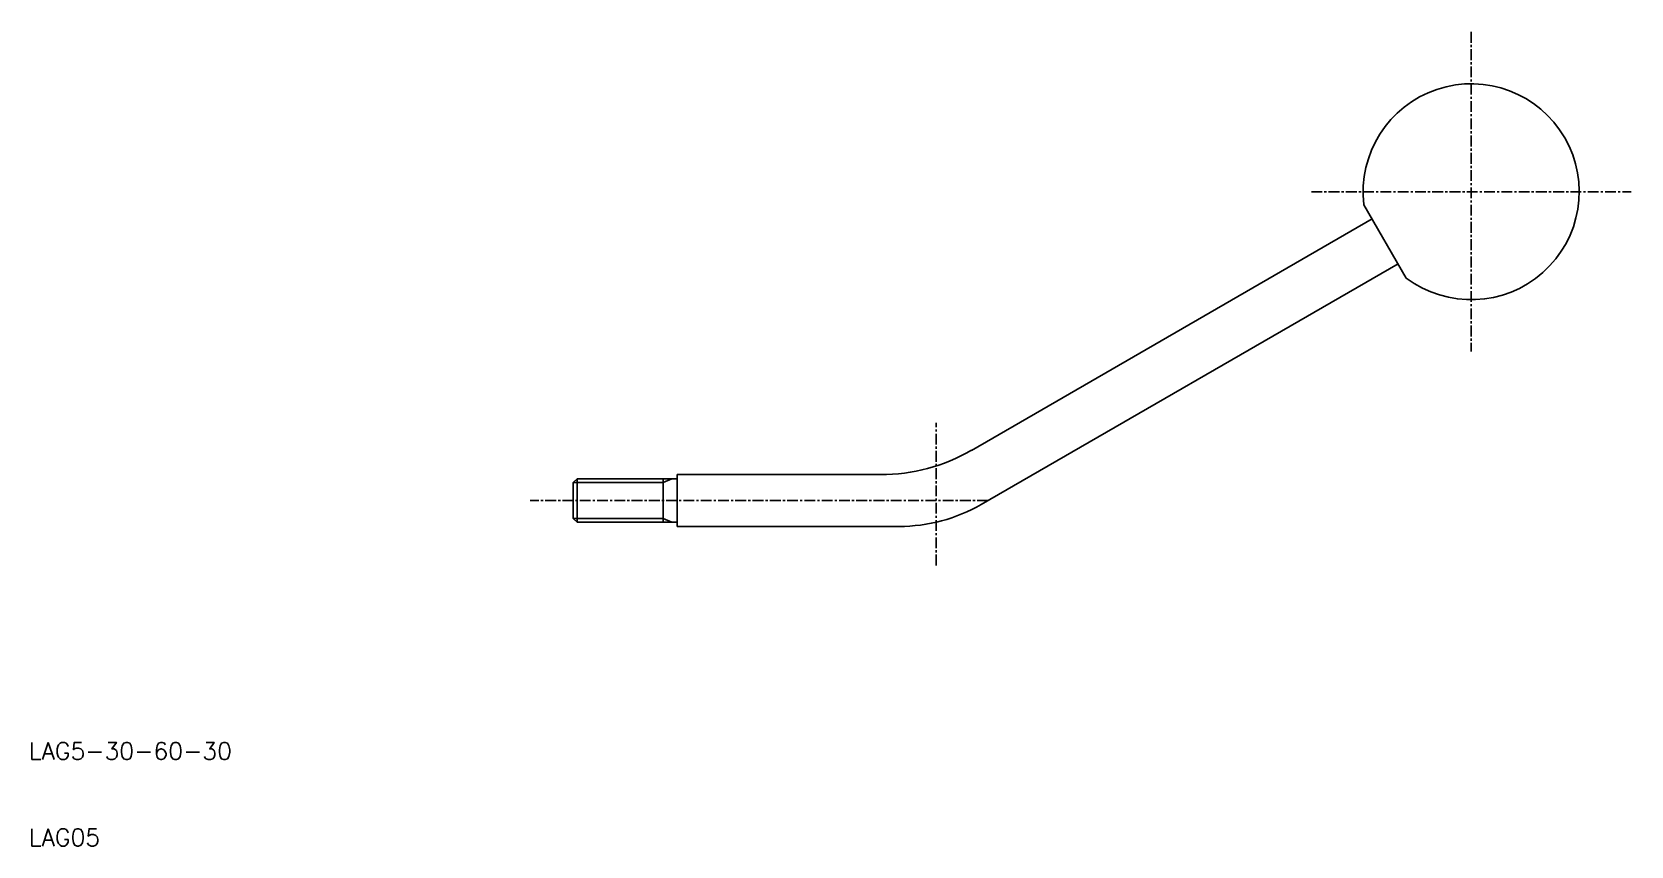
# Model space of a CAD drawing. Extents: x 10 to 195, y 10 to 104.
import ezdxf

# ---------------------------------------------------------------- set-up
doc = ezdxf.new("R2010")
doc.units = 0
doc.linetypes.add('CENTER', pattern=[2, 1.25, -0.25, 0.25, -0.25])
doc.layers.get('0').update_dxf_attribs({"linetype": 'CONTINUOUS'})
doc.layers.add('CENTER', color=1, linetype='CENTER')
doc.styles.get("Standard").update_dxf_attribs({"font": 'txt.shx'})

msp = doc.modelspace()

# ---------------------------------------------------------------- linework, layer by layer
at = {"color": 7, "linetype": 'CONTINUOUS'}
for p, q in [((169.41, 75.76), (164.51, 84.24)), ((119.07, 55.81), (165.46, 82.6)), ((120.21, 49.55), (168.46, 77.4)), ((73.43, 52.5), (73, 52.07)), ((73, 52.07), (73, 47.93)), ((85, 52.5), (73.43, 52.5)), ((73.43, 52.5), (73.43, 47.5)), ((83.4, 52.5), (83.4, 47.5)), ((108.57, 53), (85, 53)), ((85, 53), (85, 47)), ((73.43, 47.5), (73, 47.93)), ((85, 47.5), (73.43, 47.5)), ((110.71, 47), (85, 47))]:
    msp.add_line(p, q, dxfattribs=at)
at = {"color": 3, "linetype": 'CONTINUOUS'}
for p, q in [((83.4, 52.07), (73, 52.07)), ((83.4, 52.07), (73, 52.07)), ((84.4, 52.5), (83.4, 52.07)), ((83.4, 47.93), (73, 47.93)), ((84.4, 47.5), (83.4, 47.93))]:
    msp.add_line(p, q, dxfattribs=at)
at = {"color": 7, "linetype": 'CONTINUOUS'}
for centre, radius, start, end in [((176.92, 85.75), 12.5, 233.0739, 186.9261), ((108.57, 74), 21, 270, 300), ((110.71, 66), 19, 270, 300)]:
    msp.add_arc(centre, radius, start, end, dxfattribs=at)
at = {"layer": 'CENTER', "color": 1, "linetype": 'CENTER'}
for p, q in [((176.92, 104.25), (176.92, 67.25)), ((158.42, 85.75), (195.42, 85.75)), ((115, 42.49), (115, 59.01)), ((121, 50), (68, 50))]:
    msp.add_line(p, q, dxfattribs=at)

# ---------------------------------------------------------------- texts
at = {"color": 7, "linetype": 'CONTINUOUS'}
for s, p in [('LAG5-30-60-30', (10, 20)), ('LAG05', (10, 10))]:
    msp.add_text(s, height=2, dxfattribs=at).set_placement(p)

doc.saveas('drawing.dxf')
